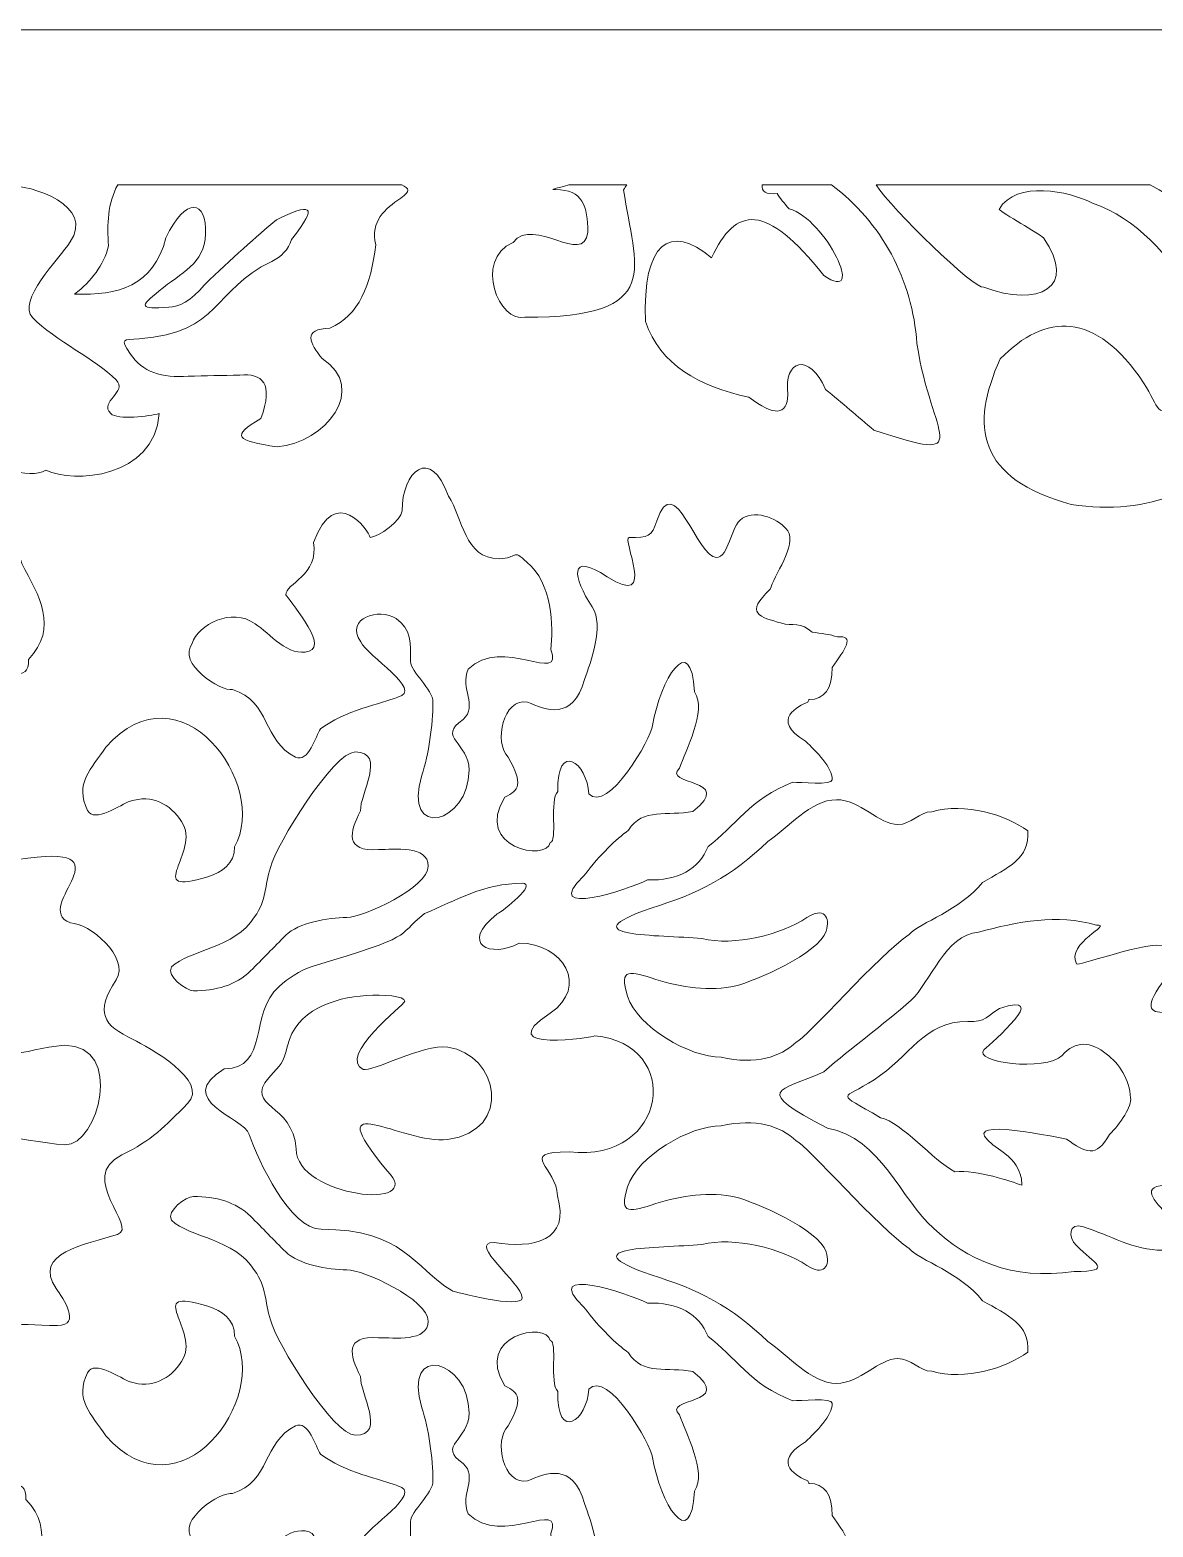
# Model space of a CAD drawing. Header units: centimetres. Extents: x 11.1 to 45, y -13.4 to 13.9.
# Drawn here: x 34.95 to 40.25, y 6.86 to 13.92 of the extents above; entities that cross this region are included whole.
import ezdxf

# ---------------------------------------------------------------- set-up
doc = ezdxf.new("R2010")
doc.units = ezdxf.units.CM
doc.header["$MEASUREMENT"] = 0
doc.layers.add('layer 1', color=7, linetype='Continuous')

msp = doc.modelspace()

# ---------------------------------------------------------------- linework, layer by layer
at = {"layer": 'layer 1', "color": 242, "lineweight": 9}
for points, knots in [([(28.66416, 13.34877), (28.66416, 13.34877), (28.66416, 13.9212), (28.66416, 13.9212), (28.66416, 13.9212), (28.66416, 13.9212), (44.96553, 13.9212), (44.96553, 13.9212), (44.96553, 13.9212), (44.96553, 13.9212), (44.96553, -13.3973), (44.96553, -13.3973), (44.96553, -13.3973), (44.96553, -13.3973), (28.66416, -13.3973), (28.66416, -13.3973), (28.66416, -13.3973), (28.66416, -13.3973), (28.66416, 13.34877), (28.66416, 13.34877)], [0, 0, 0, 0, 0.1666667, 0.1666667, 0.1666667, 0.1666667, 0.3333333, 0.3333333, 0.3333333, 0.3333333, 0.5, 0.5, 0.5, 0.5, 0.6666667, 0.6666667, 0.6666667, 0.6666667, 1, 1, 1, 1]), ([(38.9477, 13.19051), (39.02226, 13.07493), (39.41148, 12.69596), (39.45598, 12.70743), (39.45598, 12.70743), (39.71398, 12.61015), (39.9024, 12.70469), (39.73749, 12.94022), (39.73749, 12.94022), (39.71517, 12.96151), (39.54466, 13.05666), (39.52763, 13.07461), (39.52763, 13.07461), (39.60878, 13.21357), (39.85905, 13.16045), (39.96814, 13.10443), (39.96814, 13.10443), (40.18048, 13.02995), (40.32493, 12.86196), (40.44663, 12.66261), (40.44663, 12.66261), (40.58549, 12.43353), (40.57182, 12.27486), (40.40657, 12.17071), (40.40657, 12.17071), (40.25775, 12.07694), (40.28928, 12.13641), (40.20952, 12.25658), (40.20952, 12.25658), (39.9843, 12.5959), (39.74452, 12.58777), (39.53372, 12.36868), (39.53372, 12.36868), (39.38828, 12.05434), (39.4263, 11.80123), (39.86791, 11.68285), (39.86791, 11.68285), (40.24148, 11.62571), (40.52405, 11.75092), (40.72376, 12.04211), (40.72376, 12.04211), (40.96129, 12.56314), (40.70597, 12.93486), (40.2402, 13.19051), (40.2402, 13.19051), (40.2402, 13.19051), (38.9477, 13.19051), (38.9477, 13.19051)], [0, 0, 0, 0, 0.0769231, 0.0769231, 0.0769231, 0.0769231, 0.1538462, 0.1538462, 0.1538462, 0.1538462, 0.2307692, 0.2307692, 0.2307692, 0.2307692, 0.3076923, 0.3076923, 0.3076923, 0.3076923, 0.3846154, 0.3846154, 0.3846154, 0.3846154, 0.4615385, 0.4615385, 0.4615385, 0.4615385, 0.5384615, 0.5384615, 0.5384615, 0.5384615, 0.6153846, 0.6153846, 0.6153846, 0.6153846, 0.6923077, 0.6923077, 0.6923077, 0.6923077, 0.7692308, 0.7692308, 0.7692308, 0.7692308, 0.8461538, 0.8461538, 0.8461538, 0.8461538, 1, 1, 1, 1]), ([(35.56488, 12.11124), (35.52034, 12.09848), (35.36763, 12.07938), (35.33581, 12.11124), (35.33581, 12.11124), (35.27855, 12.1686), (35.41853, 12.21322), (35.36126, 12.27058), (35.36126, 12.27058), (35.26582, 12.36618), (35.07493, 12.45541), (34.96676, 12.56376), (34.96676, 12.56376), (34.8904, 12.64025), (35.09402, 12.8442), (35.14492, 12.92068), (35.14492, 12.92068), (35.25946, 13.09277), (34.97312, 13.18838), (34.8395, 13.18838), (34.8395, 13.18838), (34.67038, 13.17477), (34.70757, 13.01374), (34.48317, 13.05453), (34.48317, 13.05453), (34.2859, 13.02446), (34.35592, 12.72657), (34.1523, 12.95892), (34.1523, 12.95892), (33.96056, 13.11614), (33.97598, 12.97522), (33.87869, 12.85057), (33.87869, 12.85057), (33.67507, 12.64662), (33.25511, 12.75497), (33.0515, 12.39805), (33.0515, 12.39805), (33.01332, 12.27058), (32.94333, 12.18134), (32.94333, 12.03475), (32.94333, 12.03475), (32.87068, 11.84247), (32.99036, 11.91125), (33.15465, 12.06102), (33.15465, 12.06102), (33.37643, 12.31501), (33.87896, 12.55191), (34.26683, 12.51915), (34.26683, 12.51915), (34.38136, 12.4809), (34.68679, 12.41717), (34.57225, 12.37892), (34.57225, 12.37892), (34.63604, 12.27517), (34.25636, 12.29855), (33.99958, 12.25146), (33.99958, 12.25146), (33.54781, 12.10487), (33.10241, 11.95826), (32.93696, 11.44838), (32.93696, 11.44838), (32.71496, 11.21631), (33.13159, 11.31144), (33.22966, 11.08509), (33.22966, 11.08509), (33.30979, 10.99747), (33.39573, 10.72024), (33.3951, 10.61981), (33.3951, 10.61981), (33.4479, 10.56102), (33.51558, 10.87668), (33.70689, 10.84289), (33.70689, 10.84289), (33.80233, 10.84289), (33.79597, 10.72816), (33.84687, 10.71543), (33.84687, 10.71543), (33.82885, 10.76057), (34.23183, 10.78076), (34.04413, 10.63894), (34.04413, 10.63894), (33.88505, 10.56245), (34.07594, 10.4286), (34.2032, 10.51146), (34.2032, 10.51146), (34.32378, 10.56245), (34.33106, 10.77916), (34.22229, 10.85565), (34.22229, 10.85565), (34.13671, 11.18419), (34.55706, 10.92965), (34.52135, 10.89388), (34.52135, 10.89388), (34.52135, 10.80465), (34.56589, 10.71543), (34.67406, 10.71543), (34.67406, 10.71543), (34.84586, 10.71543), (34.68679, 10.84289), (34.76314, 10.88112), (34.76314, 10.88112), (34.83314, 10.91301), (34.95403, 10.83015), (34.94767, 10.95124), (34.94767, 10.95124), (35.09179, 11.10209), (34.99678, 11.25293), (34.91586, 11.40376), (34.91586, 11.40376), (34.90695, 11.50447), (34.72328, 11.39016), (34.69315, 11.33366), (34.69315, 11.33366), (34.20262, 11.33366), (34.61075, 11.44201), (34.55316, 11.73519), (34.55316, 11.73519), (34.52135, 11.84354), (34.45772, 11.89453), (34.375, 11.93277), (34.375, 11.93277), (34.19683, 12.02201), (34.06322, 12.1686), (34.36227, 12.1686), (34.36227, 12.1686), (34.35851, 12.08564), (34.86434, 11.75417), (35.03039, 11.84354), (35.03039, 11.84354), (35.15875, 11.78205), (35.5417, 11.80352), (35.56488, 12.11124)], [0, 0, 0, 0, 0.0294118, 0.0294118, 0.0294118, 0.0294118, 0.0588235, 0.0588235, 0.0588235, 0.0588235, 0.0882353, 0.0882353, 0.0882353, 0.0882353, 0.1176471, 0.1176471, 0.1176471, 0.1176471, 0.1470588, 0.1470588, 0.1470588, 0.1470588, 0.1764706, 0.1764706, 0.1764706, 0.1764706, 0.2058824, 0.2058824, 0.2058824, 0.2058824, 0.2352941, 0.2352941, 0.2352941, 0.2352941, 0.2647059, 0.2647059, 0.2647059, 0.2647059, 0.2941176, 0.2941176, 0.2941176, 0.2941176, 0.3235294, 0.3235294, 0.3235294, 0.3235294, 0.3529412, 0.3529412, 0.3529412, 0.3529412, 0.3823529, 0.3823529, 0.3823529, 0.3823529, 0.4117647, 0.4117647, 0.4117647, 0.4117647, 0.4411765, 0.4411765, 0.4411765, 0.4411765, 0.4705882, 0.4705882, 0.4705882, 0.4705882, 0.5, 0.5, 0.5, 0.5, 0.5294118, 0.5294118, 0.5294118, 0.5294118, 0.5588235, 0.5588235, 0.5588235, 0.5588235, 0.5882353, 0.5882353, 0.5882353, 0.5882353, 0.6176471, 0.6176471, 0.6176471, 0.6176471, 0.6470588, 0.6470588, 0.6470588, 0.6470588, 0.6764706, 0.6764706, 0.6764706, 0.6764706, 0.7058824, 0.7058824, 0.7058824, 0.7058824, 0.7352941, 0.7352941, 0.7352941, 0.7352941, 0.7647059, 0.7647059, 0.7647059, 0.7647059, 0.7941176, 0.7941176, 0.7941176, 0.7941176, 0.8235294, 0.8235294, 0.8235294, 0.8235294, 0.8529412, 0.8529412, 0.8529412, 0.8529412, 0.8823529, 0.8823529, 0.8823529, 0.8823529, 0.9117647, 0.9117647, 0.9117647, 0.9117647, 0.9411765, 0.9411765, 0.9411765, 0.9411765, 1, 1, 1, 1]), ([(35.36926, 13.19051), (35.32082, 13.10327), (35.3185, 13.00388), (35.32535, 12.90209), (35.32535, 12.90209), (35.30323, 12.81072), (35.2461, 12.73686), (35.16499, 12.67501), (35.16499, 12.67501), (35.37059, 12.6675), (35.53836, 12.71178), (35.5963, 12.94087), (35.5963, 12.94087), (35.68962, 13.14027), (35.79081, 13.11622), (35.78361, 12.95856), (35.78361, 12.95856), (35.77709, 12.81516), (35.66954, 12.77678), (35.56503, 12.69059), (35.56503, 12.69059), (35.47144, 12.61337), (35.46831, 12.60395), (35.6094, 12.6127), (35.6094, 12.6127), (35.65866, 12.61576), (35.71284, 12.63872), (35.77878, 12.71931), (35.77878, 12.71931), (35.90487, 12.84001), (36.02544, 12.94883), (36.1177, 13.02577), (36.1177, 13.02577), (36.27462, 13.10152), (36.32439, 13.10263), (36.18937, 12.93264), (36.18937, 12.93264), (36.17367, 12.88417), (36.14069, 12.85119), (36.09587, 12.82942), (36.09587, 12.82942), (35.81231, 12.69167), (35.86055, 12.49613), (35.46964, 12.46306), (35.46964, 12.46306), (35.39524, 12.45676), (35.37684, 12.47151), (35.42873, 12.39209), (35.42873, 12.39209), (35.48356, 12.30814), (35.57805, 12.27812), (35.70136, 12.28728), (35.70136, 12.28728), (35.78247, 12.28914), (35.86357, 12.29098), (35.94467, 12.29283), (35.94467, 12.29283), (36.05181, 12.30196), (36.10612, 12.25577), (36.0442, 12.08787), (36.0442, 12.08787), (35.90101, 12.00373), (35.92683, 11.98399), (36.12162, 11.95368), (36.12162, 11.95368), (36.34981, 11.97246), (36.55128, 12.23096), (36.3344, 12.37037), (36.3344, 12.37037), (36.27316, 12.44444), (36.23891, 12.50985), (36.37046, 12.51438), (36.37046, 12.51438), (36.5066, 12.57254), (36.56524, 12.71867), (36.58611, 12.90764), (36.58611, 12.90764), (36.56093, 13.02011), (36.62948, 13.07622), (36.70479, 13.12826), (36.70479, 13.12826), (36.75295, 13.16156), (36.74442, 13.17123), (36.709, 13.19051), (36.709, 13.19051), (36.709, 13.19051), (35.36926, 13.19051), (35.36926, 13.19051)], [0, 0, 0, 0, 0.0434783, 0.0434783, 0.0434783, 0.0434783, 0.0869565, 0.0869565, 0.0869565, 0.0869565, 0.1304348, 0.1304348, 0.1304348, 0.1304348, 0.173913, 0.173913, 0.173913, 0.173913, 0.2173913, 0.2173913, 0.2173913, 0.2173913, 0.2608696, 0.2608696, 0.2608696, 0.2608696, 0.3043478, 0.3043478, 0.3043478, 0.3043478, 0.3478261, 0.3478261, 0.3478261, 0.3478261, 0.3913043, 0.3913043, 0.3913043, 0.3913043, 0.4347826, 0.4347826, 0.4347826, 0.4347826, 0.4782609, 0.4782609, 0.4782609, 0.4782609, 0.5217391, 0.5217391, 0.5217391, 0.5217391, 0.5652174, 0.5652174, 0.5652174, 0.5652174, 0.6086957, 0.6086957, 0.6086957, 0.6086957, 0.6521739, 0.6521739, 0.6521739, 0.6521739, 0.6956522, 0.6956522, 0.6956522, 0.6956522, 0.7391304, 0.7391304, 0.7391304, 0.7391304, 0.7826087, 0.7826087, 0.7826087, 0.7826087, 0.826087, 0.826087, 0.826087, 0.826087, 0.8695652, 0.8695652, 0.8695652, 0.8695652, 0.9130435, 0.9130435, 0.9130435, 0.9130435, 1, 1, 1, 1]), ([(37.77059, 13.19051), (37.766, 13.18255), (37.7612, 13.17468), (37.75609, 13.16691), (37.75609, 13.16691), (37.80935, 12.79748), (37.95764, 12.56532), (37.29037, 12.56549), (37.29037, 12.56549), (37.17114, 12.53694), (37.04498, 12.83328), (37.23423, 12.91895), (37.23423, 12.91895), (37.33361, 13.04553), (37.56664, 12.80319), (37.58709, 12.96715), (37.58709, 12.96715), (37.58709, 13.08763), (37.56303, 13.16797), (37.43472, 13.16797), (37.43472, 13.16797), (37.40088, 13.16797), (37.44298, 13.17321), (37.49688, 13.19051), (37.49688, 13.19051), (37.49688, 13.19051), (37.77059, 13.19051), (37.77059, 13.19051)], [0, 0, 0, 0, 0.125, 0.125, 0.125, 0.125, 0.25, 0.25, 0.25, 0.25, 0.375, 0.375, 0.375, 0.375, 0.5, 0.5, 0.5, 0.5, 0.625, 0.625, 0.625, 0.625, 0.75, 0.75, 0.75, 0.75, 1, 1, 1, 1]), ([(38.41037, 13.19051), (38.40531, 13.1584), (38.42852, 13.14455), (38.48004, 13.14898), (38.48004, 13.14898), (38.49442, 13.12807), (38.51336, 13.10416), (38.53694, 13.07729), (38.53694, 13.07729), (38.71082, 13.02979), (38.90561, 12.62168), (38.70082, 12.76315), (38.70082, 12.76315), (38.42655, 13.10857), (38.2854, 13.09012), (38.17106, 12.84572), (38.17106, 12.84572), (37.97328, 13.01121), (37.84579, 12.91856), (37.85881, 12.54521), (37.85881, 12.54521), (37.93032, 12.34272), (38.10892, 12.23818), (38.34763, 12.18861), (38.34763, 12.18861), (38.46702, 12.09771), (38.52823, 12.10149), (38.53129, 12.19991), (38.53129, 12.19991), (38.50988, 12.3701), (38.63323, 12.39932), (38.7093, 12.22539), (38.7093, 12.22539), (38.78654, 12.16124), (38.8601, 12.09708), (38.93733, 12.03292), (38.93733, 12.03292), (39.42841, 11.87009), (39.20779, 11.99247), (39.14013, 12.44202), (39.14013, 12.44202), (39.11943, 12.74288), (38.97377, 13.01399), (38.7372, 13.19051), (38.7372, 13.19051), (38.7372, 13.19051), (38.41037, 13.19051), (38.41037, 13.19051)], [0, 0, 0, 0, 0.0769231, 0.0769231, 0.0769231, 0.0769231, 0.1538462, 0.1538462, 0.1538462, 0.1538462, 0.2307692, 0.2307692, 0.2307692, 0.2307692, 0.3076923, 0.3076923, 0.3076923, 0.3076923, 0.3846154, 0.3846154, 0.3846154, 0.3846154, 0.4615385, 0.4615385, 0.4615385, 0.4615385, 0.5384615, 0.5384615, 0.5384615, 0.5384615, 0.6153846, 0.6153846, 0.6153846, 0.6153846, 0.6923077, 0.6923077, 0.6923077, 0.6923077, 0.7692308, 0.7692308, 0.7692308, 0.7692308, 0.8461538, 0.8461538, 0.8461538, 0.8461538, 1, 1, 1, 1]), ([(37.02283, 10.90557), (37.17981, 11.06451), (37.47704, 10.82668), (37.41227, 10.99837), (37.41227, 10.99837), (37.42404, 11.10112), (37.42172, 11.31373), (37.29868, 11.40997), (37.29868, 11.40997), (37.22972, 11.47857), (37.25811, 11.42611), (37.16887, 11.42611), (37.16887, 11.42611), (37.00254, 11.42611), (36.99849, 11.61981), (36.92953, 11.7207), (36.92953, 11.7207), (36.84435, 11.96329), (36.71047, 11.83565), (36.71047, 11.6521), (36.71047, 11.6521), (36.71047, 11.60771), (36.59688, 11.527), (36.56037, 11.527), (36.56037, 11.527), (36.55186, 11.55786), (36.39887, 11.78457), (36.29263, 11.50278), (36.29263, 11.50278), (36.32131, 11.3501), (36.15756, 11.30655), (36.16282, 11.25664), (36.16282, 11.25664), (36.16687, 11.24048), (36.36565, 11.01855), (36.27234, 10.9903), (36.27234, 10.9903), (36.17499, 10.95802), (36.08573, 11.07503), (36.01677, 11.11942), (36.01677, 11.11942), (35.90725, 11.19911), (35.74769, 11.11506), (35.72064, 11.02662), (35.72064, 11.02662), (35.64726, 10.93236), (35.85471, 10.79962), (35.9113, 10.80871), (35.9113, 10.80871), (36.0898, 10.75221), (36.05329, 10.56658), (36.20744, 10.48992), (36.20744, 10.48992), (36.26829, 10.46167), (36.3048, 10.59081), (36.32508, 10.62309), (36.32508, 10.62309), (36.43382, 10.70784), (36.61826, 10.74416), (36.69018, 10.7724), (36.69018, 10.7724), (36.81587, 10.80732), (36.5441, 10.96605), (36.51575, 11.03469), (36.51575, 11.03469), (36.43867, 11.14768), (36.60499, 11.19611), (36.68207, 11.14363), (36.68207, 11.14363), (36.75509, 11.09522), (36.75103, 11.02662), (36.75103, 10.94188), (36.75103, 10.94188), (36.75103, 10.88941), (36.85651, 10.81274), (36.85651, 10.74819), (36.85651, 10.74819), (36.85651, 10.64325), (36.83622, 10.50203), (36.80377, 10.40518), (36.80377, 10.40518), (36.71048, 10.0957), (37.02689, 10.17511), (37.02689, 10.42939), (37.02689, 10.42939), (37.02689, 10.55851), (36.87273, 10.58274), (36.99849, 10.66748), (36.99849, 10.66748), (37.07143, 10.73611), (36.98078, 10.81011), (37.02283, 10.90557)], [0, 0, 0, 0, 0.0416667, 0.0416667, 0.0416667, 0.0416667, 0.0833333, 0.0833333, 0.0833333, 0.0833333, 0.125, 0.125, 0.125, 0.125, 0.1666667, 0.1666667, 0.1666667, 0.1666667, 0.2083333, 0.2083333, 0.2083333, 0.2083333, 0.25, 0.25, 0.25, 0.25, 0.2916667, 0.2916667, 0.2916667, 0.2916667, 0.3333333, 0.3333333, 0.3333333, 0.3333333, 0.375, 0.375, 0.375, 0.375, 0.4166667, 0.4166667, 0.4166667, 0.4166667, 0.4583333, 0.4583333, 0.4583333, 0.4583333, 0.5, 0.5, 0.5, 0.5, 0.5416667, 0.5416667, 0.5416667, 0.5416667, 0.5833333, 0.5833333, 0.5833333, 0.5833333, 0.625, 0.625, 0.625, 0.625, 0.6666667, 0.6666667, 0.6666667, 0.6666667, 0.7083333, 0.7083333, 0.7083333, 0.7083333, 0.75, 0.75, 0.75, 0.75, 0.7916667, 0.7916667, 0.7916667, 0.7916667, 0.8333333, 0.8333333, 0.8333333, 0.8333333, 0.875, 0.875, 0.875, 0.875, 0.9166667, 0.9166667, 0.9166667, 0.9166667, 1, 1, 1, 1]), ([(38.61414, 10.56496), (38.44529, 10.66894), (38.58257, 10.73062), (38.62602, 10.75021), (38.62602, 10.75021), (38.62792, 10.754), (38.62765, 10.76193), (38.63217, 10.76184), (38.63217, 10.76184), (38.69993, 10.7605), (38.74389, 10.81578), (38.73951, 10.91343), (38.73951, 10.91343), (38.80264, 10.99733), (38.84889, 11.06746), (38.7647, 11.05762), (38.7647, 11.05762), (38.73106, 11.06875), (38.689, 11.07473), (38.64516, 11.0792), (38.64516, 11.0792), (38.59859, 11.12848), (38.54705, 11.10862), (38.50211, 11.12159), (38.50211, 11.12159), (38.39568, 11.15229), (38.32629, 11.16725), (38.44772, 11.28228), (38.44772, 11.28228), (38.46357, 11.34141), (38.57452, 11.49118), (38.53092, 11.55819), (38.53092, 11.55819), (38.49527, 11.60941), (38.38433, 11.66065), (38.31697, 11.6173), (38.31697, 11.6173), (38.25753, 11.57788), (38.25358, 11.43205), (38.19414, 11.43205), (38.19414, 11.43205), (38.10301, 11.43205), (37.99603, 11.85378), (37.91283, 11.60548), (37.91283, 11.60548), (37.88905, 11.53059), (37.8732, 11.52664), (37.78207, 11.52664), (37.78207, 11.52664), (37.74245, 11.52664), (37.92075, 11.18374), (37.67906, 11.34141), (37.67906, 11.34141), (37.49283, 11.46359), (37.51661, 11.33746), (37.60774, 11.19951), (37.60774, 11.19951), (37.66717, 11.10887), (37.59981, 10.9394), (37.57208, 10.85661), (37.57208, 10.85661), (37.51529, 10.65824), (37.38849, 10.71342), (37.30265, 10.75021), (37.30265, 10.75021), (37.18642, 10.77121), (37.14285, 10.55839), (37.21152, 10.49008), (37.21152, 10.49008), (37.28395, 10.36052), (37.26251, 10.33381), (37.19567, 10.30089), (37.19567, 10.30089), (37.04657, 10.06313), (37.39643, 9.99466), (37.40963, 10.08805), (37.40963, 10.08805), (37.44529, 10.08805), (37.40567, 10.28906), (37.44529, 10.32848), (37.44529, 10.32848), (37.44022, 10.568), (37.58493, 10.46422), (37.59189, 10.31665), (37.59189, 10.31665), (37.68169, 10.22181), (37.88713, 10.57968), (37.89302, 10.63985), (37.89302, 10.63985), (37.92828, 10.85299), (38.07358, 11.09577), (38.09112, 10.7975), (38.09112, 10.7975), (38.15056, 10.70686), (38.04754, 10.5216), (38.01981, 10.43884), (38.01981, 10.43884), (37.93365, 10.35413), (38.28827, 10.39357), (38.0832, 10.23388), (38.0832, 10.23388), (37.96574, 10.21068), (37.84337, 10.25337), (37.77985, 10.14538), (37.77985, 10.14538), (37.71765, 10.10054), (37.65075, 10.03475), (37.56811, 9.9304), (37.56811, 9.9304), (37.35649, 9.72443), (37.78574, 9.86894), (37.86924, 9.91068), (37.86924, 9.91068), (38.00945, 9.90652), (38.11504, 9.9618), (38.15452, 10.06835), (38.15452, 10.06835), (38.28131, 10.16228), (38.35263, 10.29497), (38.5547, 10.37183), (38.5547, 10.37183), (38.5864, 10.37183), (38.74093, 10.35607), (38.74093, 10.38366), (38.74093, 10.38366), (38.74093, 10.44277), (38.66564, 10.51767), (38.61414, 10.56496)], [0, 0, 0, 0, 0.030303, 0.030303, 0.030303, 0.030303, 0.0606061, 0.0606061, 0.0606061, 0.0606061, 0.0909091, 0.0909091, 0.0909091, 0.0909091, 0.1212121, 0.1212121, 0.1212121, 0.1212121, 0.1515152, 0.1515152, 0.1515152, 0.1515152, 0.1818182, 0.1818182, 0.1818182, 0.1818182, 0.2121212, 0.2121212, 0.2121212, 0.2121212, 0.2424242, 0.2424242, 0.2424242, 0.2424242, 0.2727273, 0.2727273, 0.2727273, 0.2727273, 0.3030303, 0.3030303, 0.3030303, 0.3030303, 0.3333333, 0.3333333, 0.3333333, 0.3333333, 0.3636364, 0.3636364, 0.3636364, 0.3636364, 0.3939394, 0.3939394, 0.3939394, 0.3939394, 0.4242424, 0.4242424, 0.4242424, 0.4242424, 0.4545455, 0.4545455, 0.4545455, 0.4545455, 0.4848485, 0.4848485, 0.4848485, 0.4848485, 0.5151515, 0.5151515, 0.5151515, 0.5151515, 0.5454545, 0.5454545, 0.5454545, 0.5454545, 0.5757576, 0.5757576, 0.5757576, 0.5757576, 0.6060606, 0.6060606, 0.6060606, 0.6060606, 0.6363636, 0.6363636, 0.6363636, 0.6363636, 0.6666667, 0.6666667, 0.6666667, 0.6666667, 0.6969697, 0.6969697, 0.6969697, 0.6969697, 0.7272727, 0.7272727, 0.7272727, 0.7272727, 0.7575758, 0.7575758, 0.7575758, 0.7575758, 0.7878788, 0.7878788, 0.7878788, 0.7878788, 0.8181818, 0.8181818, 0.8181818, 0.8181818, 0.8484848, 0.8484848, 0.8484848, 0.8484848, 0.8787879, 0.8787879, 0.8787879, 0.8787879, 0.9090909, 0.9090909, 0.9090909, 0.9090909, 0.9393939, 0.9393939, 0.9393939, 0.9393939, 1, 1, 1, 1]), ([(35.79405, 9.92604), (35.86234, 9.94714), (35.92036, 9.98644), (35.92036, 10.06665), (35.92036, 10.06665), (36.08548, 10.36154), (35.66444, 10.93755), (35.31353, 10.53761), (35.31353, 10.53761), (35.24351, 10.43481), (35.16349, 10.36516), (35.22684, 10.23913), (35.22684, 10.23913), (35.25684, 10.1761), (35.38688, 10.26897), (35.42689, 10.28223), (35.42689, 10.28223), (35.53025, 10.3154), (35.61695, 10.26897), (35.67029, 10.18606), (35.67029, 10.18606), (35.7669, 10.04191), (35.47895, 9.82867), (35.79405, 9.92604)], [0, 0, 0, 0, 0.1428571, 0.1428571, 0.1428571, 0.1428571, 0.2857143, 0.2857143, 0.2857143, 0.2857143, 0.4285714, 0.4285714, 0.4285714, 0.4285714, 0.5714286, 0.5714286, 0.5714286, 0.5714286, 0.7142857, 0.7142857, 0.7142857, 0.7142857, 1, 1, 1, 1]), ([(36.83422, 9.97619), (36.83422, 10.07577), (36.67153, 10.054), (36.59957, 10.054), (36.59957, 10.054), (36.43893, 10.04357), (36.46188, 10.13487), (36.51509, 10.2376), (36.51509, 10.2376), (36.50884, 10.31231), (36.64024, 10.51459), (36.49007, 10.51459), (36.49007, 10.51459), (36.38703, 10.51459), (36.11718, 10.07821), (36.0896, 9.96996), (36.0896, 9.96996), (36.06144, 9.88283), (36.07396, 9.81747), (36.01452, 9.73654), (36.01452, 9.73654), (35.92065, 9.58686), (35.70791, 9.58239), (35.62344, 9.50002), (35.62344, 9.50002), (35.59528, 9.45645), (35.69226, 9.38799), (35.72668, 9.38799), (35.72668, 9.38799), (35.82993, 9.38799), (35.92691, 9.41288), (35.99574, 9.48135), (35.99574, 9.48135), (36.05102, 9.53738), (36.10629, 9.59339), (36.16156, 9.64941), (36.16156, 9.64941), (36.22101, 9.70855), (36.3618, 9.73344), (36.4494, 9.73344), (36.4494, 9.73344), (36.52801, 9.73344), (36.83422, 9.87412), (36.83422, 9.97619)], [0, 0, 0, 0, 0.0833333, 0.0833333, 0.0833333, 0.0833333, 0.1666667, 0.1666667, 0.1666667, 0.1666667, 0.25, 0.25, 0.25, 0.25, 0.3333333, 0.3333333, 0.3333333, 0.3333333, 0.4166667, 0.4166667, 0.4166667, 0.4166667, 0.5, 0.5, 0.5, 0.5, 0.5833333, 0.5833333, 0.5833333, 0.5833333, 0.6666667, 0.6666667, 0.6666667, 0.6666667, 0.75, 0.75, 0.75, 0.75, 0.8333333, 0.8333333, 0.8333333, 0.8333333, 1, 1, 1, 1]), ([(35.11992, 8.66025), (34.91472, 8.67792), (34.59278, 8.78044), (34.41925, 8.6016), (34.41925, 8.6016), (34.43494, 8.57141), (34.47208, 8.53438), (34.51371, 8.49678), (34.51371, 8.49678), (34.68104, 8.52462), (34.81385, 8.29851), (34.55296, 8.31193), (34.55296, 8.31193), (34.49899, 8.31193), (34.29781, 8.45957), (34.24385, 8.3522), (34.24385, 8.3522), (34.21011, 8.27838), (34.30212, 8.13075), (34.16046, 8.13075), (34.16046, 8.13075), (34.08624, 8.13075), (33.91759, 8.20456), (33.91759, 8.13745), (33.91759, 8.13745), (33.91759, 7.94956), (34.15371, 7.65428), (34.29538, 7.56033), (34.29538, 7.56033), (34.41006, 7.4865), (34.76087, 7.45967), (34.76087, 7.64086), (34.76087, 7.64086), (34.76087, 7.8556), (34.87556, 7.80863), (35.0847, 7.80863), (35.0847, 7.80863), (35.19939, 7.80863), (35.11168, 7.93613), (35.07795, 7.98311), (35.07795, 7.98311), (34.96327, 8.15088), (35.21962, 8.19114), (35.36804, 8.23812), (35.36804, 8.23812), (35.46924, 8.27167), (35.1724, 8.50655), (35.38828, 8.61392), (35.38828, 8.61392), (35.52995, 8.68104), (35.59067, 8.74815), (35.69861, 8.85552), (35.69861, 8.85552), (35.80656, 8.96288), (35.50972, 9.12395), (35.44225, 9.1575), (35.44225, 9.1575), (35.30058, 9.2246), (35.2601, 9.28501), (35.36129, 9.43934), (35.36129, 9.43934), (35.42876, 9.54673), (35.23312, 9.70778), (35.14542, 9.70778), (35.14542, 9.70778), (34.94985, 9.78267), (35.45362, 10.09655), (34.8958, 10.0067), (34.8958, 10.0067), (34.78786, 10.0067), (34.7204, 9.85542), (34.76087, 10.05674), (34.76087, 10.05674), (34.84614, 10.34918), (34.67643, 10.33676), (34.43705, 10.2782), (34.43705, 10.2782), (34.29538, 10.2782), (34.05926, 10.11043), (34.01878, 9.98965), (34.01878, 9.98965), (34.00529, 9.93595), (33.89238, 9.63209), (33.95309, 9.60526), (33.95309, 9.60526), (33.94308, 9.63783), (34.30691, 9.76893), (34.23466, 9.55344), (34.23466, 9.55344), (34.19415, 9.47425), (34.20029, 9.38223), (34.3352, 9.39304), (34.3352, 9.39304), (34.44988, 9.44672), (34.45851, 9.53022), (34.62717, 9.57049), (34.62717, 9.57049), (34.74578, 9.5563), (34.76069, 9.38662), (34.68667, 9.39238), (34.68667, 9.39238), (34.68667, 9.34539), (34.27149, 9.2289), (34.51436, 9.14837), (34.51436, 9.14837), (34.82243, 9.02669), (34.90582, 9.11194), (35.11843, 9.13066), (35.11843, 9.13066), (35.40177, 9.13066), (35.27847, 8.66025), (35.11992, 8.66025)], [0, 0, 0, 0, 0.0344828, 0.0344828, 0.0344828, 0.0344828, 0.0689655, 0.0689655, 0.0689655, 0.0689655, 0.1034483, 0.1034483, 0.1034483, 0.1034483, 0.137931, 0.137931, 0.137931, 0.137931, 0.1724138, 0.1724138, 0.1724138, 0.1724138, 0.2068966, 0.2068966, 0.2068966, 0.2068966, 0.2413793, 0.2413793, 0.2413793, 0.2413793, 0.2758621, 0.2758621, 0.2758621, 0.2758621, 0.3103448, 0.3103448, 0.3103448, 0.3103448, 0.3448276, 0.3448276, 0.3448276, 0.3448276, 0.3793103, 0.3793103, 0.3793103, 0.3793103, 0.4137931, 0.4137931, 0.4137931, 0.4137931, 0.4482759, 0.4482759, 0.4482759, 0.4482759, 0.4827586, 0.4827586, 0.4827586, 0.4827586, 0.5172414, 0.5172414, 0.5172414, 0.5172414, 0.5517241, 0.5517241, 0.5517241, 0.5517241, 0.5862069, 0.5862069, 0.5862069, 0.5862069, 0.6206897, 0.6206897, 0.6206897, 0.6206897, 0.6551724, 0.6551724, 0.6551724, 0.6551724, 0.6896552, 0.6896552, 0.6896552, 0.6896552, 0.7241379, 0.7241379, 0.7241379, 0.7241379, 0.7586207, 0.7586207, 0.7586207, 0.7586207, 0.7931034, 0.7931034, 0.7931034, 0.7931034, 0.8275862, 0.8275862, 0.8275862, 0.8275862, 0.862069, 0.862069, 0.862069, 0.862069, 0.8965517, 0.8965517, 0.8965517, 0.8965517, 0.9310345, 0.9310345, 0.9310345, 0.9310345, 1, 1, 1, 1]), ([(39.66306, 10.14178), (39.56396, 10.21791), (39.36845, 10.27731), (39.21007, 10.23265), (39.21007, 10.23265), (39.15297, 10.23265), (39.1111, 10.17207), (39.05019, 10.17207), (39.05019, 10.17207), (38.96264, 10.17207), (38.87129, 10.28945), (38.76089, 10.28945), (38.76089, 10.28945), (38.63908, 10.28945), (38.52869, 10.15314), (38.43733, 10.09254), (38.43733, 10.09254), (38.26994, 9.93019), (38.10241, 9.84252), (37.88537, 9.77825), (37.88537, 9.77825), (37.4872, 9.63791), (37.92142, 9.65322), (38.12519, 9.63438), (38.12519, 9.63438), (38.27746, 9.59651), (38.50205, 9.65331), (38.62005, 9.73282), (38.62005, 9.73282), (38.69999, 9.78584), (38.73425, 9.73662), (38.7114, 9.66845), (38.7114, 9.66845), (38.67715, 9.56242), (38.37642, 9.43369), (38.28506, 9.41097), (38.28506, 9.41097), (38.16706, 9.38445), (38.02242, 9.4034), (37.90822, 9.44126), (37.90822, 9.44126), (37.79021, 9.47912), (37.7293, 9.50184), (37.77498, 9.36175), (37.77498, 9.36175), (37.82067, 9.21784), (38.06809, 9.07396), (38.21655, 9.07396), (38.21655, 9.07396), (38.38277, 9.03862), (38.49317, 9.07271), (38.57056, 9.1459), (38.57056, 9.1459), (38.61544, 9.1595), (38.96773, 9.56523), (39.10349, 9.65331), (39.10349, 9.65331), (39.15609, 9.71039), (39.34546, 9.7678), (39.44989, 9.89943), (39.44989, 9.89943), (39.56922, 9.96821), (39.67457, 10.01113), (39.66306, 10.14178)], [0, 0, 0, 0, 0.0588235, 0.0588235, 0.0588235, 0.0588235, 0.1176471, 0.1176471, 0.1176471, 0.1176471, 0.1764706, 0.1764706, 0.1764706, 0.1764706, 0.2352941, 0.2352941, 0.2352941, 0.2352941, 0.2941176, 0.2941176, 0.2941176, 0.2941176, 0.3529412, 0.3529412, 0.3529412, 0.3529412, 0.4117647, 0.4117647, 0.4117647, 0.4117647, 0.4705882, 0.4705882, 0.4705882, 0.4705882, 0.5294118, 0.5294118, 0.5294118, 0.5294118, 0.5882353, 0.5882353, 0.5882353, 0.5882353, 0.6470588, 0.6470588, 0.6470588, 0.6470588, 0.7058824, 0.7058824, 0.7058824, 0.7058824, 0.7647059, 0.7647059, 0.7647059, 0.7647059, 0.8235294, 0.8235294, 0.8235294, 0.8235294, 0.8823529, 0.8823529, 0.8823529, 0.8823529, 1, 1, 1, 1]), ([(37.61996, 9.17528), (38.03657, 9.13853), (37.96963, 8.57603), (37.49878, 8.6277), (37.49878, 8.6277), (37.24952, 8.6277), (37.44339, 8.55193), (37.44339, 8.42107), (37.44339, 8.42107), (37.50859, 8.20756), (37.32676, 8.16852), (37.14566, 8.20066), (37.14566, 8.20066), (37.0141, 8.20066), (37.27721, 8.0078), (37.27721, 7.93892), (37.27721, 7.93892), (37.27721, 7.88383), (36.9587, 7.96647), (36.94485, 7.97336), (36.94485, 7.97336), (36.76448, 8.08356), (36.71701, 8.26265), (36.32861, 8.26265), (36.32861, 8.26265), (36.1832, 8.26265), (36.03087, 8.58637), (35.98932, 8.71034), (35.98932, 8.71034), (35.96163, 8.793), (35.62927, 8.86877), (35.87161, 9.0203), (35.87161, 9.0203), (36.08546, 9.0203), (35.98552, 9.2805), (36.13053, 9.40829), (36.13053, 9.40829), (36.17285, 9.44557), (36.22562, 9.48302), (36.28694, 9.50218), (36.28694, 9.50218), (36.78703, 9.65195), (36.67209, 9.63662), (36.81711, 9.75193), (36.81711, 9.75193), (36.96444, 9.81474), (37.09945, 9.89503), (37.27721, 9.89503), (37.27721, 9.89503), (37.35338, 9.89503), (37.1872, 9.76417), (37.15951, 9.75039), (37.15951, 9.75039), (36.97717, 9.60805), (37.12951, 9.53917), (37.26336, 9.61263), (37.26336, 9.61263), (37.47109, 9.61263), (37.59572, 9.40602), (37.40877, 9.28202), (37.40877, 9.28202), (37.11795, 9.08918), (37.63034, 9.17183), (37.61996, 9.17528)], [0, 0, 0, 0, 0.0588235, 0.0588235, 0.0588235, 0.0588235, 0.1176471, 0.1176471, 0.1176471, 0.1176471, 0.1764706, 0.1764706, 0.1764706, 0.1764706, 0.2352941, 0.2352941, 0.2352941, 0.2352941, 0.2941176, 0.2941176, 0.2941176, 0.2941176, 0.3529412, 0.3529412, 0.3529412, 0.3529412, 0.4117647, 0.4117647, 0.4117647, 0.4117647, 0.4705882, 0.4705882, 0.4705882, 0.4705882, 0.5294118, 0.5294118, 0.5294118, 0.5294118, 0.5882353, 0.5882353, 0.5882353, 0.5882353, 0.6470588, 0.6470588, 0.6470588, 0.6470588, 0.7058824, 0.7058824, 0.7058824, 0.7058824, 0.7647059, 0.7647059, 0.7647059, 0.7647059, 0.8235294, 0.8235294, 0.8235294, 0.8235294, 0.8823529, 0.8823529, 0.8823529, 0.8823529, 1, 1, 1, 1]), ([(40.7835, 8.87218), (40.5818, 8.80223), (40.5889, 8.58997), (40.56077, 8.5786), (40.56077, 8.5786), (40.56357, 8.51491), (40.48398, 8.45726), (40.40267, 8.46574), (40.40267, 8.46574), (39.97361, 8.5104), (40.59919, 8.21499), (40.29906, 8.16319), (40.29906, 8.16319), (40.16543, 8.16319), (40.0485, 8.2352), (39.926, 8.27398), (39.926, 8.27398), (39.85361, 8.29613), (39.85361, 8.22413), (39.89258, 8.18536), (39.89258, 8.18536), (39.97611, 8.10227), (40.07634, 8.0635), (39.88145, 8.0635), (39.88145, 8.0635), (39.58618, 8.01902), (39.37079, 8.12229), (39.21884, 8.26843), (39.21884, 8.26843), (39.06442, 8.39981), (38.97133, 8.6961), (38.7177, 8.73924), (38.7177, 8.73924), (38.3592, 8.92608), (38.48923, 8.91116), (38.70099, 9.00511), (38.70099, 9.00511), (38.83649, 9.12327), (38.97755, 9.22482), (39.11304, 9.34298), (39.11304, 9.34298), (39.20213, 9.42607), (39.27452, 9.65315), (39.43042, 9.66423), (39.43042, 9.66423), (39.61603, 9.71424), (39.80165, 9.75125), (39.98725, 9.69747), (39.98725, 9.69747), (40.07077, 9.703), (39.84247, 9.61438), (39.89258, 9.51469), (39.89258, 9.51469), (39.89816, 9.50361), (40.18213, 9.60331), (40.27123, 9.60331), (40.27123, 9.60331), (40.46054, 9.60331), (40.34361, 9.49252), (40.28236, 9.4039), (40.28236, 9.4039), (40.12645, 9.17127), (40.50509, 9.37621), (40.54406, 9.25436), (40.54406, 9.25436), (40.53014, 9.06878), (40.73801, 8.98386), (40.7835, 8.87218)], [0, 0, 0, 0, 0.0555556, 0.0555556, 0.0555556, 0.0555556, 0.1111111, 0.1111111, 0.1111111, 0.1111111, 0.1666667, 0.1666667, 0.1666667, 0.1666667, 0.2222222, 0.2222222, 0.2222222, 0.2222222, 0.2777778, 0.2777778, 0.2777778, 0.2777778, 0.3333333, 0.3333333, 0.3333333, 0.3333333, 0.3888889, 0.3888889, 0.3888889, 0.3888889, 0.4444444, 0.4444444, 0.4444444, 0.4444444, 0.5, 0.5, 0.5, 0.5, 0.5555556, 0.5555556, 0.5555556, 0.5555556, 0.6111111, 0.6111111, 0.6111111, 0.6111111, 0.6666667, 0.6666667, 0.6666667, 0.6666667, 0.7222222, 0.7222222, 0.7222222, 0.7222222, 0.7777778, 0.7777778, 0.7777778, 0.7777778, 0.8333333, 0.8333333, 0.8333333, 0.8333333, 0.8888889, 0.8888889, 0.8888889, 0.8888889, 1, 1, 1, 1]), ([(36.92629, 9.12238), (37.16453, 9.08911), (37.24032, 8.72738), (36.92498, 8.68612), (36.92498, 8.68612), (36.72083, 8.65939), (36.30297, 8.94823), (36.64019, 8.53815), (36.64019, 8.53815), (36.83407, 8.34529), (36.21089, 8.41418), (36.21089, 8.64147), (36.21089, 8.64147), (36.19609, 8.8606), (35.96306, 8.83653), (36.08187, 8.97766), (36.08187, 8.97766), (36.14284, 9.05013), (36.14681, 9.03442), (36.16983, 9.12772), (36.16983, 9.12772), (36.21127, 9.29583), (36.38499, 9.35492), (36.54195, 9.36558), (36.54195, 9.36558), (36.62014, 9.37089), (36.72329, 9.3649), (36.72329, 9.33713), (36.72329, 9.33713), (36.72329, 9.32335), (36.40231, 9.07908), (36.52694, 9.0171), (36.52694, 9.0171), (36.56468, 9.001), (36.81217, 9.1383), (36.92629, 9.12238)], [0, 0, 0, 0, 0.1, 0.1, 0.1, 0.1, 0.2, 0.2, 0.2, 0.2, 0.3, 0.3, 0.3, 0.3, 0.4, 0.4, 0.4, 0.4, 0.5, 0.5, 0.5, 0.5, 0.6, 0.6, 0.6, 0.6, 0.7, 0.7, 0.7, 0.7, 0.8, 0.8, 0.8, 0.8, 1, 1, 1, 1]), ([(40.04819, 8.70954), (40.10287, 8.76121), (40.15442, 8.8445), (40.14873, 8.88325), (40.14873, 8.88325), (40.14266, 8.96775), (40.09497, 9.0459), (40.03372, 9.0901), (40.03372, 9.0901), (39.96456, 9.14894), (39.88522, 9.15383), (39.82577, 9.08265), (39.82577, 9.08265), (39.74782, 9.00511), (39.39702, 9.04941), (39.45826, 9.11035), (39.45826, 9.11035), (39.49167, 9.14357), (39.78122, 9.3873), (39.53065, 9.30421), (39.53065, 9.30421), (39.48064, 9.27642), (39.46144, 9.23458), (39.38031, 9.24329), (39.38031, 9.24329), (39.1736, 9.2444), (39.10563, 9.07523), (38.93891, 8.96813), (38.93891, 8.96813), (38.78502, 8.86926), (38.74927, 8.91737), (38.96827, 8.78909), (38.96827, 8.78909), (39.07099, 8.76675), (39.215, 8.58779), (39.31907, 8.5343), (39.31907, 8.5343), (39.42665, 8.54143), (39.58274, 8.49056), (39.6349, 8.47013), (39.6349, 8.47013), (39.6349, 8.4646), (39.64759, 8.562), (39.53622, 8.634), (39.53622, 8.634), (39.29662, 8.79429), (39.65457, 8.72356), (39.84651, 8.68835), (39.84651, 8.68835), (39.93484, 8.62375), (39.98776, 8.59653), (40.04819, 8.70954)], [0, 0, 0, 0, 0.0714286, 0.0714286, 0.0714286, 0.0714286, 0.1428571, 0.1428571, 0.1428571, 0.1428571, 0.2142857, 0.2142857, 0.2142857, 0.2142857, 0.2857143, 0.2857143, 0.2857143, 0.2857143, 0.3571429, 0.3571429, 0.3571429, 0.3571429, 0.4285714, 0.4285714, 0.4285714, 0.4285714, 0.5, 0.5, 0.5, 0.5, 0.5714286, 0.5714286, 0.5714286, 0.5714286, 0.6428571, 0.6428571, 0.6428571, 0.6428571, 0.7142857, 0.7142857, 0.7142857, 0.7142857, 0.7857143, 0.7857143, 0.7857143, 0.7857143, 0.8571429, 0.8571429, 0.8571429, 0.8571429, 1, 1, 1, 1]), ([(39.66306, 7.68333), (39.56396, 7.60719), (39.36845, 7.5478), (39.21007, 7.59246), (39.21007, 7.59246), (39.15297, 7.59246), (39.1111, 7.65304), (39.05019, 7.65304), (39.05019, 7.65304), (38.96264, 7.65304), (38.87129, 7.53565), (38.76089, 7.53565), (38.76089, 7.53565), (38.63908, 7.53565), (38.52869, 7.67197), (38.43733, 7.73256), (38.43733, 7.73256), (38.26994, 7.89492), (38.10241, 7.98259), (37.88537, 8.04684), (37.88537, 8.04684), (37.4872, 8.1872), (37.92142, 8.17187), (38.12519, 8.19073), (38.12519, 8.19073), (38.27746, 8.22861), (38.50205, 8.1718), (38.62005, 8.09228), (38.62005, 8.09228), (38.69999, 8.03927), (38.73425, 8.08849), (38.7114, 8.15666), (38.7114, 8.15666), (38.67715, 8.26267), (38.37642, 8.39142), (38.28506, 8.41414), (38.28506, 8.41414), (38.16706, 8.44064), (38.02242, 8.42171), (37.90822, 8.38385), (37.90822, 8.38385), (37.79021, 8.34597), (37.7293, 8.32326), (37.77498, 8.46336), (37.77498, 8.46336), (37.82067, 8.60725), (38.06809, 8.75115), (38.21655, 8.75115), (38.21655, 8.75115), (38.38277, 8.78649), (38.49317, 8.7524), (38.57056, 8.67921), (38.57056, 8.67921), (38.61544, 8.66561), (38.96773, 8.25988), (39.10349, 8.1718), (39.10349, 8.1718), (39.15609, 8.11472), (39.34546, 8.05731), (39.44989, 7.92568), (39.44989, 7.92568), (39.56922, 7.8569), (39.67457, 7.81398), (39.66306, 7.68333)], [0, 0, 0, 0, 0.0588235, 0.0588235, 0.0588235, 0.0588235, 0.1176471, 0.1176471, 0.1176471, 0.1176471, 0.1764706, 0.1764706, 0.1764706, 0.1764706, 0.2352941, 0.2352941, 0.2352941, 0.2352941, 0.2941176, 0.2941176, 0.2941176, 0.2941176, 0.3529412, 0.3529412, 0.3529412, 0.3529412, 0.4117647, 0.4117647, 0.4117647, 0.4117647, 0.4705882, 0.4705882, 0.4705882, 0.4705882, 0.5294118, 0.5294118, 0.5294118, 0.5294118, 0.5882353, 0.5882353, 0.5882353, 0.5882353, 0.6470588, 0.6470588, 0.6470588, 0.6470588, 0.7058824, 0.7058824, 0.7058824, 0.7058824, 0.7647059, 0.7647059, 0.7647059, 0.7647059, 0.8235294, 0.8235294, 0.8235294, 0.8235294, 0.8823529, 0.8823529, 0.8823529, 0.8823529, 1, 1, 1, 1]), ([(36.83422, 7.8289), (36.83422, 7.72931), (36.67153, 7.75109), (36.59957, 7.75109), (36.59957, 7.75109), (36.43893, 7.76152), (36.46188, 7.6702), (36.51509, 7.56748), (36.51509, 7.56748), (36.50884, 7.49278), (36.64024, 7.29048), (36.49007, 7.29048), (36.49007, 7.29048), (36.38703, 7.29048), (36.11718, 7.72688), (36.0896, 7.83513), (36.0896, 7.83513), (36.06144, 7.92226), (36.07396, 7.98762), (36.01452, 8.06853), (36.01452, 8.06853), (35.92065, 8.21823), (35.70791, 8.22268), (35.62344, 8.30506), (35.62344, 8.30506), (35.59528, 8.34862), (35.69226, 8.4171), (35.72668, 8.4171), (35.72668, 8.4171), (35.82993, 8.4171), (35.92691, 8.39219), (35.99574, 8.32374), (35.99574, 8.32374), (36.05102, 8.26772), (36.10629, 8.21168), (36.16156, 8.15568), (36.16156, 8.15568), (36.22101, 8.09654), (36.3618, 8.07164), (36.4494, 8.07164), (36.4494, 8.07164), (36.52801, 8.07164), (36.83422, 7.93097), (36.83422, 7.8289)], [0, 0, 0, 0, 0.0833333, 0.0833333, 0.0833333, 0.0833333, 0.1666667, 0.1666667, 0.1666667, 0.1666667, 0.25, 0.25, 0.25, 0.25, 0.3333333, 0.3333333, 0.3333333, 0.3333333, 0.4166667, 0.4166667, 0.4166667, 0.4166667, 0.5, 0.5, 0.5, 0.5, 0.5833333, 0.5833333, 0.5833333, 0.5833333, 0.6666667, 0.6666667, 0.6666667, 0.6666667, 0.75, 0.75, 0.75, 0.75, 0.8333333, 0.8333333, 0.8333333, 0.8333333, 1, 1, 1, 1]), ([(38.61414, 7.26015), (38.44529, 7.15617), (38.58257, 7.0945), (38.62602, 7.0749), (38.62602, 7.0749), (38.62792, 7.07109), (38.62765, 7.06318), (38.63217, 7.06328), (38.63217, 7.06328), (38.69993, 7.06461), (38.74389, 7.00933), (38.73951, 6.91168), (38.73951, 6.91168), (38.80264, 6.82778), (38.84889, 6.75763), (38.7647, 6.76749), (38.7647, 6.76749), (38.73106, 6.75636), (38.689, 6.75036), (38.64516, 6.74589), (38.64516, 6.74589), (38.59859, 6.69663), (38.54705, 6.71648), (38.50211, 6.70352), (38.50211, 6.70352), (38.39568, 6.67282), (38.32629, 6.65786), (38.44772, 6.54282), (38.44772, 6.54282), (38.46357, 6.4837), (38.57452, 6.33393), (38.53092, 6.26693), (38.53092, 6.26693), (38.49527, 6.21568), (38.38433, 6.16446), (38.31697, 6.20781), (38.31697, 6.20781), (38.25753, 6.24723), (38.25358, 6.39305), (38.19414, 6.39305), (38.19414, 6.39305), (38.10301, 6.39305), (37.99603, 5.97133), (37.91283, 6.21962), (37.91283, 6.21962), (37.88905, 6.29451), (37.8732, 6.29845), (37.78207, 6.29845), (37.78207, 6.29845), (37.74245, 6.29845), (37.92075, 6.64135), (37.67906, 6.4837), (37.67906, 6.4837), (37.49283, 6.36152), (37.51661, 6.48764), (37.60774, 6.62559), (37.60774, 6.62559), (37.66717, 6.71625), (37.59981, 6.88571), (37.57208, 6.96848), (37.57208, 6.96848), (37.51529, 7.16687), (37.38849, 7.11169), (37.30265, 7.0749), (37.30265, 7.0749), (37.18642, 7.05388), (37.14285, 7.26672), (37.21152, 7.33503), (37.21152, 7.33503), (37.28395, 7.46459), (37.26251, 7.4913), (37.19567, 7.52422), (37.19567, 7.52422), (37.04657, 7.76199), (37.39643, 7.83044), (37.40963, 7.73705), (37.40963, 7.73705), (37.44529, 7.73705), (37.40567, 7.53605), (37.44529, 7.49663), (37.44529, 7.49663), (37.44022, 7.25712), (37.58493, 7.36089), (37.59189, 7.50846), (37.59189, 7.50846), (37.68169, 7.6033), (37.88713, 7.24541), (37.89302, 7.18526), (37.89302, 7.18526), (37.92828, 6.97212), (38.07358, 6.72932), (38.09112, 7.02761), (38.09112, 7.02761), (38.15056, 7.11825), (38.04754, 7.30351), (38.01981, 7.38627), (38.01981, 7.38627), (37.93365, 7.47098), (38.28827, 7.43154), (38.0832, 7.59123), (38.0832, 7.59123), (37.96574, 7.61443), (37.84337, 7.57174), (37.77985, 7.67973), (37.77985, 7.67973), (37.71765, 7.72457), (37.65075, 7.79036), (37.56811, 7.89471), (37.56811, 7.89471), (37.35649, 8.10068), (37.78574, 7.95617), (37.86924, 7.91441), (37.86924, 7.91441), (38.00945, 7.91857), (38.11504, 7.86331), (38.15452, 7.75676), (38.15452, 7.75676), (38.28131, 7.66283), (38.35263, 7.53013), (38.5547, 7.45328), (38.5547, 7.45328), (38.5864, 7.45328), (38.74093, 7.46905), (38.74093, 7.44145), (38.74093, 7.44145), (38.74093, 7.38232), (38.66564, 7.30745), (38.61414, 7.26015)], [0, 0, 0, 0, 0.030303, 0.030303, 0.030303, 0.030303, 0.0606061, 0.0606061, 0.0606061, 0.0606061, 0.0909091, 0.0909091, 0.0909091, 0.0909091, 0.1212121, 0.1212121, 0.1212121, 0.1212121, 0.1515152, 0.1515152, 0.1515152, 0.1515152, 0.1818182, 0.1818182, 0.1818182, 0.1818182, 0.2121212, 0.2121212, 0.2121212, 0.2121212, 0.2424242, 0.2424242, 0.2424242, 0.2424242, 0.2727273, 0.2727273, 0.2727273, 0.2727273, 0.3030303, 0.3030303, 0.3030303, 0.3030303, 0.3333333, 0.3333333, 0.3333333, 0.3333333, 0.3636364, 0.3636364, 0.3636364, 0.3636364, 0.3939394, 0.3939394, 0.3939394, 0.3939394, 0.4242424, 0.4242424, 0.4242424, 0.4242424, 0.4545455, 0.4545455, 0.4545455, 0.4545455, 0.4848485, 0.4848485, 0.4848485, 0.4848485, 0.5151515, 0.5151515, 0.5151515, 0.5151515, 0.5454545, 0.5454545, 0.5454545, 0.5454545, 0.5757576, 0.5757576, 0.5757576, 0.5757576, 0.6060606, 0.6060606, 0.6060606, 0.6060606, 0.6363636, 0.6363636, 0.6363636, 0.6363636, 0.6666667, 0.6666667, 0.6666667, 0.6666667, 0.6969697, 0.6969697, 0.6969697, 0.6969697, 0.7272727, 0.7272727, 0.7272727, 0.7272727, 0.7575758, 0.7575758, 0.7575758, 0.7575758, 0.7878788, 0.7878788, 0.7878788, 0.7878788, 0.8181818, 0.8181818, 0.8181818, 0.8181818, 0.8484848, 0.8484848, 0.8484848, 0.8484848, 0.8787879, 0.8787879, 0.8787879, 0.8787879, 0.9090909, 0.9090909, 0.9090909, 0.9090909, 0.9393939, 0.9393939, 0.9393939, 0.9393939, 1, 1, 1, 1]), ([(35.79405, 7.89907), (35.86234, 7.87798), (35.92036, 7.83867), (35.92036, 7.75846), (35.92036, 7.75846), (36.08548, 7.46355), (35.66444, 6.88756), (35.31353, 7.28748), (35.31353, 7.28748), (35.24351, 7.3903), (35.16349, 7.45996), (35.22684, 7.58598), (35.22684, 7.58598), (35.25684, 7.649), (35.38688, 7.55614), (35.42689, 7.54286), (35.42689, 7.54286), (35.53025, 7.50971), (35.61695, 7.55614), (35.67029, 7.63905), (35.67029, 7.63905), (35.7669, 7.7832), (35.47895, 7.99644), (35.79405, 7.89907)], [0, 0, 0, 0, 0.1428571, 0.1428571, 0.1428571, 0.1428571, 0.2857143, 0.2857143, 0.2857143, 0.2857143, 0.4285714, 0.4285714, 0.4285714, 0.4285714, 0.5714286, 0.5714286, 0.5714286, 0.5714286, 0.7142857, 0.7142857, 0.7142857, 0.7142857, 1, 1, 1, 1]), ([(37.02283, 6.91955), (37.17981, 6.7606), (37.47704, 6.99843), (37.41227, 6.82673), (37.41227, 6.82673), (37.42404, 6.72397), (37.42172, 6.51138), (37.29868, 6.41512), (37.29868, 6.41512), (37.22972, 6.34652), (37.25811, 6.39899), (37.16887, 6.39899), (37.16887, 6.39899), (37.00254, 6.39899), (36.99849, 6.20529), (36.92953, 6.10441), (36.92953, 6.10441), (36.84435, 5.8618), (36.71047, 5.98946), (36.71047, 6.17301), (36.71047, 6.17301), (36.71047, 6.2174), (36.59688, 6.29811), (36.56037, 6.29811), (36.56037, 6.29811), (36.55186, 6.26723), (36.39887, 6.04054), (36.29263, 6.32232), (36.29263, 6.32232), (36.32131, 6.47501), (36.15756, 6.51856), (36.16282, 6.56848), (36.16282, 6.56848), (36.16687, 6.58462), (36.36565, 6.80656), (36.27234, 6.83481), (36.27234, 6.83481), (36.17499, 6.86709), (36.08573, 6.75006), (36.01677, 6.70567), (36.01677, 6.70567), (35.90725, 6.626), (35.74769, 6.71005), (35.72064, 6.79849), (35.72064, 6.79849), (35.64726, 6.89273), (35.85471, 7.02549), (35.9113, 7.0164), (35.9113, 7.0164), (36.0898, 7.0729), (36.05329, 7.25851), (36.20744, 7.33519), (36.20744, 7.33519), (36.26829, 7.36343), (36.3048, 7.2343), (36.32508, 7.20202), (36.32508, 7.20202), (36.43382, 7.11725), (36.61826, 7.08095), (36.69018, 7.05272), (36.69018, 7.05272), (36.81587, 7.01779), (36.5441, 6.85906), (36.51575, 6.79042), (36.51575, 6.79042), (36.43867, 6.67744), (36.60499, 6.629), (36.68207, 6.68146), (36.68207, 6.68146), (36.75509, 6.72989), (36.75103, 6.79849), (36.75103, 6.88323), (36.75103, 6.88323), (36.75103, 6.93569), (36.85651, 7.01235), (36.85651, 7.07692), (36.85651, 7.07692), (36.85651, 7.18185), (36.83622, 7.32308), (36.80377, 7.41993), (36.80377, 7.41993), (36.71048, 7.7294), (37.02689, 7.65), (37.02689, 7.39572), (37.02689, 7.39572), (37.02689, 7.26658), (36.87273, 7.24237), (36.99849, 7.15764), (36.99849, 7.15764), (37.07143, 7.089), (36.98078, 7.015), (37.02283, 6.91955)], [0, 0, 0, 0, 0.0416667, 0.0416667, 0.0416667, 0.0416667, 0.0833333, 0.0833333, 0.0833333, 0.0833333, 0.125, 0.125, 0.125, 0.125, 0.1666667, 0.1666667, 0.1666667, 0.1666667, 0.2083333, 0.2083333, 0.2083333, 0.2083333, 0.25, 0.25, 0.25, 0.25, 0.2916667, 0.2916667, 0.2916667, 0.2916667, 0.3333333, 0.3333333, 0.3333333, 0.3333333, 0.375, 0.375, 0.375, 0.375, 0.4166667, 0.4166667, 0.4166667, 0.4166667, 0.4583333, 0.4583333, 0.4583333, 0.4583333, 0.5, 0.5, 0.5, 0.5, 0.5416667, 0.5416667, 0.5416667, 0.5416667, 0.5833333, 0.5833333, 0.5833333, 0.5833333, 0.625, 0.625, 0.625, 0.625, 0.6666667, 0.6666667, 0.6666667, 0.6666667, 0.7083333, 0.7083333, 0.7083333, 0.7083333, 0.75, 0.75, 0.75, 0.75, 0.7916667, 0.7916667, 0.7916667, 0.7916667, 0.8333333, 0.8333333, 0.8333333, 0.8333333, 0.875, 0.875, 0.875, 0.875, 0.9166667, 0.9166667, 0.9166667, 0.9166667, 1, 1, 1, 1]), ([(35.55283, 5.82791), (35.5083, 5.84067), (35.35558, 5.8598), (35.32377, 5.82791), (35.32377, 5.82791), (35.2665, 5.77055), (35.40649, 5.72595), (35.34922, 5.66859), (35.34922, 5.66859), (35.25377, 5.57297), (35.06288, 5.48374), (34.95471, 5.37539), (34.95471, 5.37539), (34.87836, 5.29891), (35.08197, 5.09496), (35.13288, 5.01847), (35.13288, 5.01847), (35.24741, 4.84639), (34.96108, 4.75077), (34.82745, 4.75077), (34.82745, 4.75077), (34.65833, 4.76439), (34.69553, 4.92542), (34.47113, 4.88462), (34.47113, 4.88462), (34.27385, 4.91471), (34.34388, 5.2126), (34.14025, 4.98024), (34.14025, 4.98024), (33.94851, 4.82302), (33.96393, 4.96395), (33.86664, 5.08859), (33.86664, 5.08859), (33.66302, 5.29254), (33.24307, 5.18419), (33.03946, 5.54111), (33.03946, 5.54111), (33.00127, 5.66859), (32.93128, 5.75782), (32.93128, 5.9044), (32.93128, 5.9044), (32.85864, 6.0967), (32.97831, 6.02793), (33.14261, 5.87815), (33.14261, 5.87815), (33.36439, 5.62415), (33.86692, 5.38724), (34.25478, 5.42002), (34.25478, 5.42002), (34.36932, 5.45825), (34.67474, 5.52198), (34.56021, 5.56024), (34.56021, 5.56024), (34.62399, 5.66401), (34.24431, 5.64062), (33.98754, 5.6877), (33.98754, 5.6877), (33.53577, 5.8343), (33.09036, 5.98089), (32.92492, 6.49077), (32.92492, 6.49077), (32.70292, 6.72284), (33.11955, 6.62773), (33.21762, 6.85406), (33.21762, 6.85406), (33.29774, 6.94168), (33.38368, 7.21891), (33.38305, 7.31934), (33.38305, 7.31934), (33.43585, 7.37814), (33.50354, 7.06247), (33.69484, 7.09627), (33.69484, 7.09627), (33.79029, 7.09627), (33.78392, 7.21099), (33.83483, 7.22375), (33.83483, 7.22375), (33.8168, 7.17859), (34.21979, 7.15841), (34.03208, 7.30023), (34.03208, 7.30023), (33.87301, 7.3767), (34.0639, 7.51055), (34.19116, 7.4277), (34.19116, 7.4277), (34.31174, 7.3767), (34.31901, 7.15999), (34.21024, 7.08353), (34.21024, 7.08353), (34.12466, 6.75496), (34.54502, 7.00951), (34.5093, 7.04527), (34.5093, 7.04527), (34.5093, 7.1345), (34.55385, 7.22375), (34.66202, 7.22375), (34.66202, 7.22375), (34.83382, 7.22375), (34.67474, 7.09627), (34.7511, 7.05803), (34.7511, 7.05803), (34.82109, 7.02617), (34.94199, 7.10902), (34.93563, 6.98791), (34.93563, 6.98791), (35.07974, 6.83706), (34.98474, 6.68622), (34.90381, 6.53539), (34.90381, 6.53539), (34.8949, 6.43468), (34.71123, 6.54899), (34.6811, 6.6055), (34.6811, 6.6055), (34.19057, 6.6055), (34.5987, 6.49714), (34.54112, 6.20396), (34.54112, 6.20396), (34.5093, 6.09561), (34.44567, 6.04462), (34.36296, 6.00639), (34.36296, 6.00639), (34.18479, 5.91716), (34.05117, 5.77055), (34.35023, 5.77055), (34.35023, 5.77055), (34.34646, 5.85352), (34.85229, 6.18498), (35.01834, 6.09561), (35.01834, 6.09561), (35.14671, 6.15711), (35.52966, 6.13563), (35.55283, 5.82791)], [0, 0, 0, 0, 0.0294118, 0.0294118, 0.0294118, 0.0294118, 0.0588235, 0.0588235, 0.0588235, 0.0588235, 0.0882353, 0.0882353, 0.0882353, 0.0882353, 0.1176471, 0.1176471, 0.1176471, 0.1176471, 0.1470588, 0.1470588, 0.1470588, 0.1470588, 0.1764706, 0.1764706, 0.1764706, 0.1764706, 0.2058824, 0.2058824, 0.2058824, 0.2058824, 0.2352941, 0.2352941, 0.2352941, 0.2352941, 0.2647059, 0.2647059, 0.2647059, 0.2647059, 0.2941176, 0.2941176, 0.2941176, 0.2941176, 0.3235294, 0.3235294, 0.3235294, 0.3235294, 0.3529412, 0.3529412, 0.3529412, 0.3529412, 0.3823529, 0.3823529, 0.3823529, 0.3823529, 0.4117647, 0.4117647, 0.4117647, 0.4117647, 0.4411765, 0.4411765, 0.4411765, 0.4411765, 0.4705882, 0.4705882, 0.4705882, 0.4705882, 0.5, 0.5, 0.5, 0.5, 0.5294118, 0.5294118, 0.5294118, 0.5294118, 0.5588235, 0.5588235, 0.5588235, 0.5588235, 0.5882353, 0.5882353, 0.5882353, 0.5882353, 0.6176471, 0.6176471, 0.6176471, 0.6176471, 0.6470588, 0.6470588, 0.6470588, 0.6470588, 0.6764706, 0.6764706, 0.6764706, 0.6764706, 0.7058824, 0.7058824, 0.7058824, 0.7058824, 0.7352941, 0.7352941, 0.7352941, 0.7352941, 0.7647059, 0.7647059, 0.7647059, 0.7647059, 0.7941176, 0.7941176, 0.7941176, 0.7941176, 0.8235294, 0.8235294, 0.8235294, 0.8235294, 0.8529412, 0.8529412, 0.8529412, 0.8529412, 0.8823529, 0.8823529, 0.8823529, 0.8823529, 0.9117647, 0.9117647, 0.9117647, 0.9117647, 0.9411765, 0.9411765, 0.9411765, 0.9411765, 1, 1, 1, 1])]:
    msp.add_open_spline(points, degree=3, knots=knots, dxfattribs=at)

doc.saveas('drawing.dxf')
